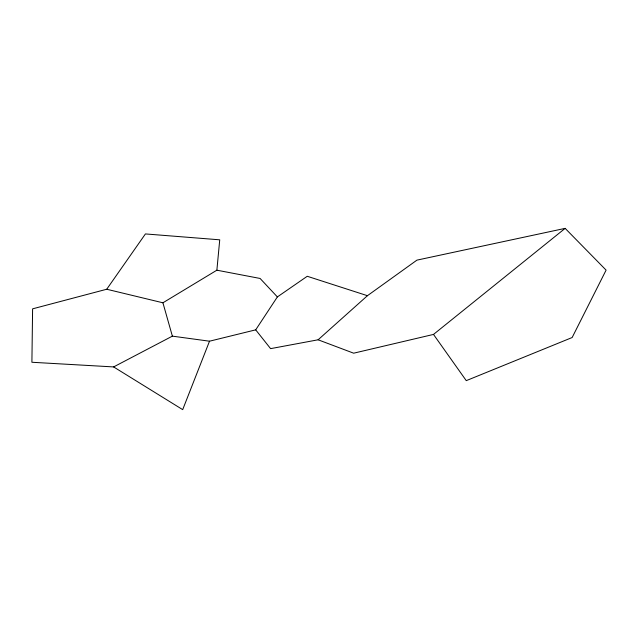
<?xml version="1.0" encoding="UTF-8"?>
<svg xmlns="http://www.w3.org/2000/svg" width="638" height="638" viewBox="0 0 638 638"><rect width="100%" height="100%" fill="white"/><g stroke="black" fill="none" stroke-linecap="round" stroke-linejoin="round"><path stroke-width="0.96" d="M106.721 289.245L162.921 302.795L216.872 270.193L219.735 239.816L145.424 233.931L106.721 289.245L32.602 308.84L31.9 362.264L113.62 366.922L182.691 409.636L209.511 341.202L255.702 329.846L277.378 296.917L307.253 276.278L367.432 295.697L416.925 260.137L565.148 228.364L606.1 270.121L572.15 337.526L466.266 380.647L433.497 334.424L353.667 353.189L318.115 339.791L270.6 348.643L255.702 329.846M318.115 339.791L367.432 295.697M433.497 334.424L565.148 228.364M113.62 366.922L172.372 336.146L209.511 341.202M216.872 270.193L260.097 278.455L277.378 296.917M162.921 302.795L172.372 336.146"/></g></svg>
